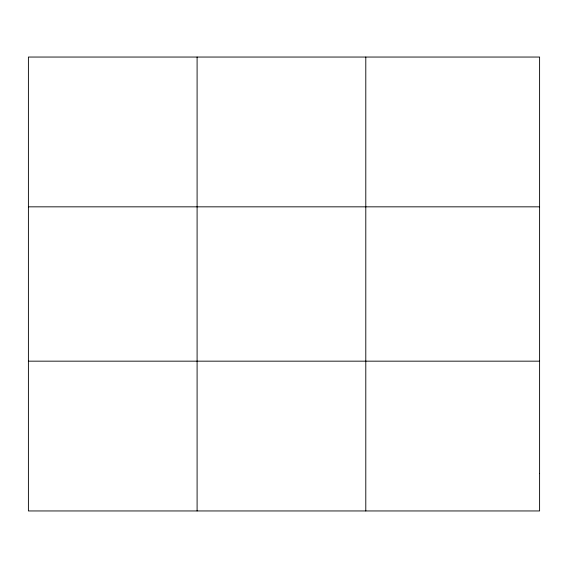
<?xml version="1.0" encoding="UTF-8"?>
<svg xmlns="http://www.w3.org/2000/svg" width="568" height="568" viewBox="0 0 568 568"><rect width="100%" height="100%" fill="white"/><g stroke="black" fill="none" stroke-linecap="round" stroke-linejoin="round"><path stroke-width="0.85" d="M197.096 57.048L197.096 510.951M365.792 57.048L365.792 510.951M28.4 206.837L539.6 206.837M28.4 361.163L539.6 361.163M539.6 473.499L539.6 510.951L28.4 510.951L28.4 57.048L539.6 57.048L539.6 473.499"/></g></svg>
